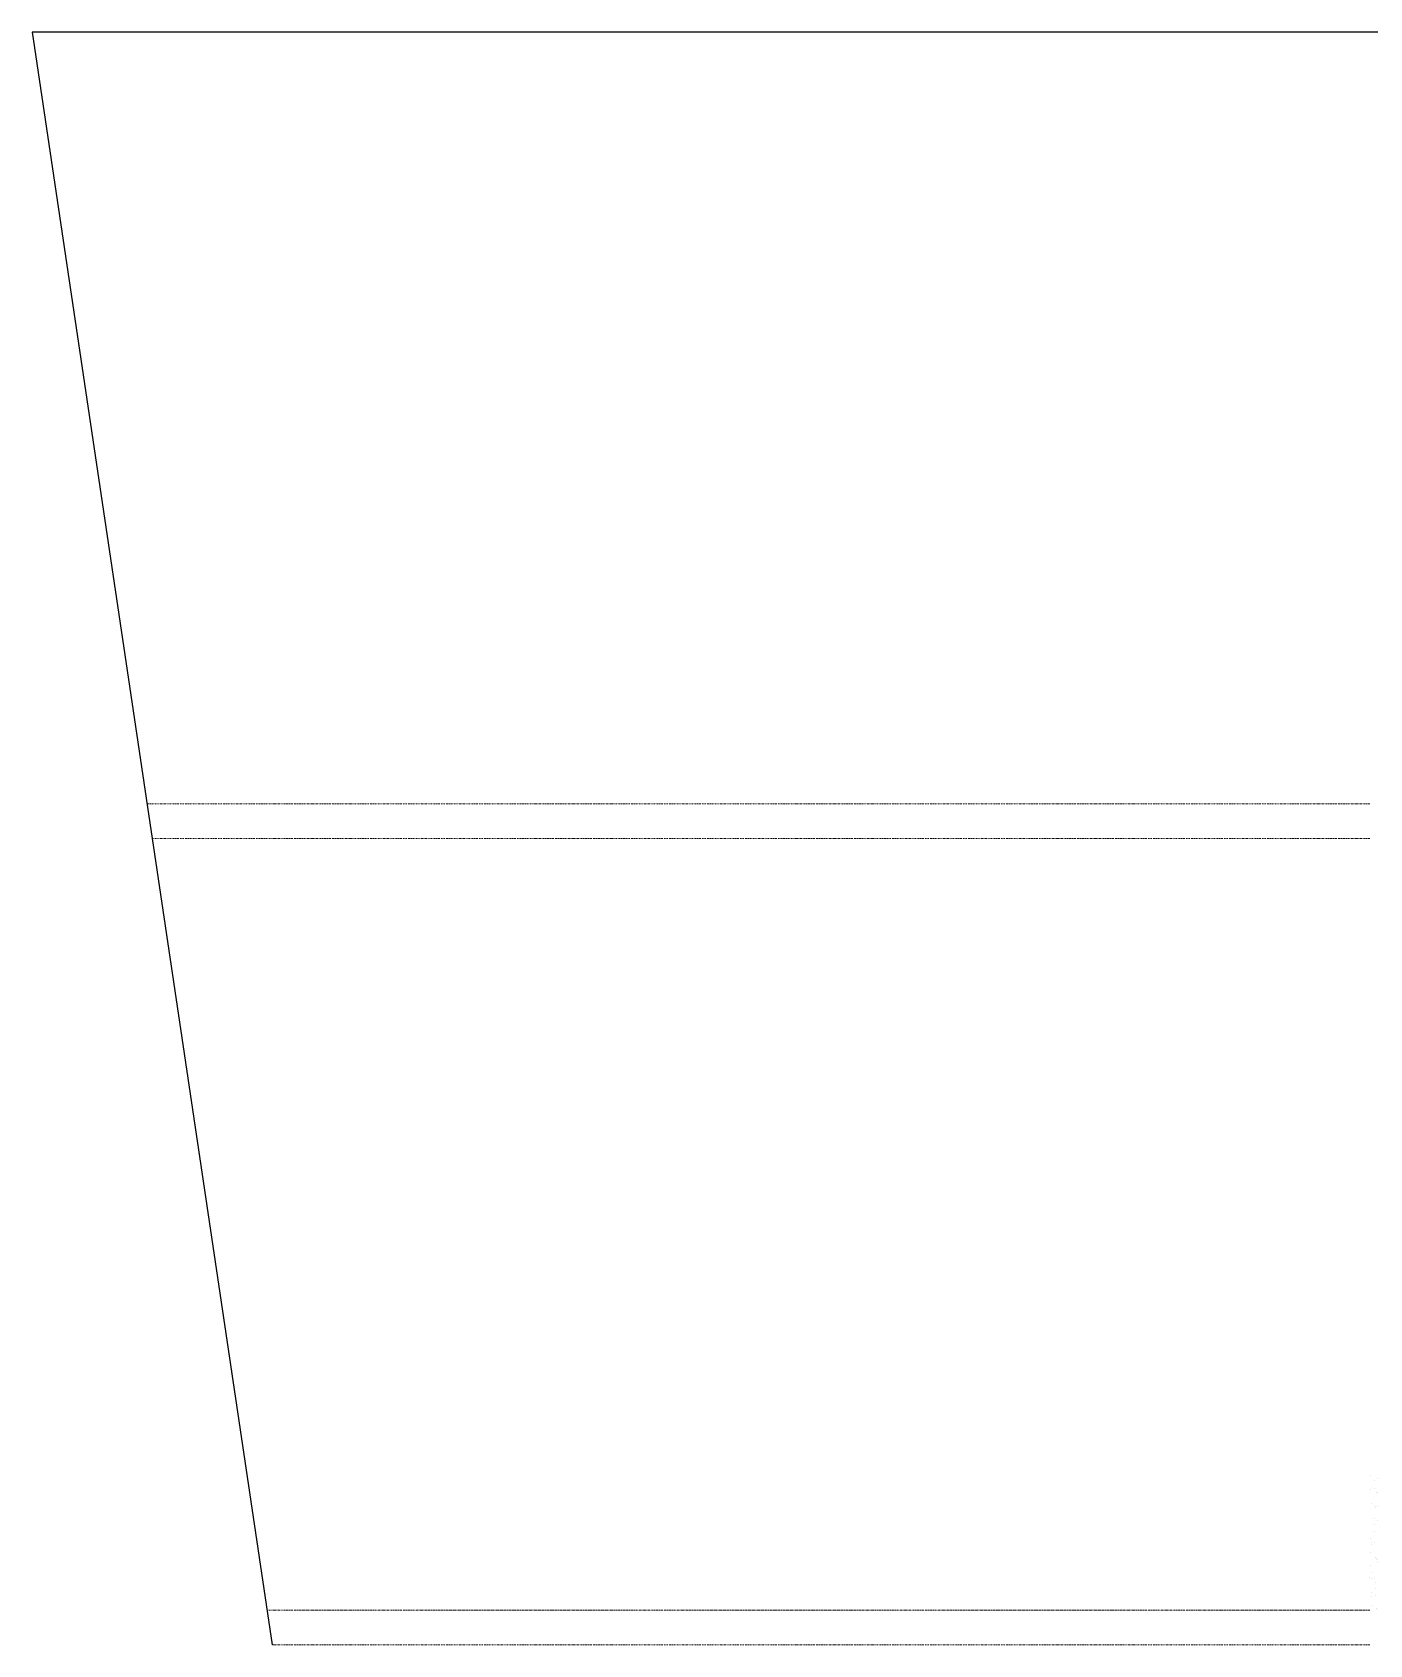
# Model space of a CAD drawing. Header units: inches. Extents: x 580771 to 672494, y 7715997 to 7829530.
# Drawn here: x 660804 to 661385, y 7725314 to 7726014 of the extents above; entities that cross this region are included whole.
import ezdxf

# ---------------------------------------------------------------- set-up
doc = ezdxf.new("R2010")
doc.units = ezdxf.units.IN
doc.header["$MEASUREMENT"] = 0
doc.linetypes.add('DASHDOTX2', pattern=[2, 1, -0.5, 0, -0.5])
doc.layers.add('MURO', color=3, linetype='Continuous', lineweight=0)
for name, color, linetype in [('P01', 1, 'Continuous'), ('parede', 6, 'Continuous'), ('PAVTO1-ESCADA', 1, 'Continuous')]:
    doc.layers.add(name, color=color, linetype=linetype)

msp = doc.modelspace()

# ---------------------------------------------------------------- hatches: boundary and pattern name
at = {"layer": 'PAVTO1-ESCADA'}
h = msp.add_hatch(dxfattribs=at)
h.set_pattern_fill('AR-SAND', color=256, scale=3, style=0)
h.set_pattern_definition([(37.5, (8552.2405, -39871.6606), (-0.1889800743, 5.780471307), [0, -4.56, 0, -5.1, 0, -4.875]), (7.5, (8552.2405, -39871.6606), (5.309330116, 8.466438196), [0, -2.46, 0, -4.11, 0, -1.575]), (327.5, (8548.5505, -39871.6606), (9.3424255853, 0.0169771606), [0, -1.5, 0, -5.4, 0, -7.05]), (317.5, (8548.5505, -39871.6606), (9.018379814, 2.633026695), [0, -0.75, 0, -3.54, 0, -4.05])])
h.paths.add_polyline_path([(661464.982, 7725389.483), (661454.982, 7725389.483), (661454.982, 7725339.483), (661399.982, 7725339.483), (661399.982, 7725329.483), (661464.982, 7725329.483)])
h.paths.add_polyline_path([(661454.982, 7725389.483), (661399.982, 7725389.483), (661399.982, 7725339.483), (661454.982, 7725339.483)])
h.paths.add_polyline_path([(661399.982, 7725339.483), (661394.982, 7725339.483), (661394.982, 7725389.483), (661384.982, 7725389.483), (661384.982, 7725329.483), (661399.982, 7725329.483)])
h.paths.add_polyline_path([(661382.601, 7725347.965), (661402.363, 7725347.965), (661402.363, 7725362.965), (661382.601, 7725362.965)], flags=9)

# ---------------------------------------------------------------- linework, layer by layer
at = {"layer": 'MURO', "color": 3, "linetype": 'DASHDOTX2', "ltscale": 0.5}
for p, q in [((661384.982, 7725679.483), (660854.201, 7725679.483)), ((661384.982, 7725664.483), (660856.432, 7725664.483)), ((661384.982, 7725329.483), (660906.256, 7725329.483)), ((660921.421, 7725329.483), (661384.982, 7725329.483)), ((661384.982, 7725314.483), (660908.487, 7725314.483))]:
    msp.add_line(p, q, dxfattribs=at)
at = {"layer": 'P01'}
msp.add_line((660804.377, 7726014.483), (660908.487, 7725314.483), dxfattribs=at)
at = {"layer": 'parede'}
msp.add_line((664912.489, 7726014.483), (660804.377, 7726014.483), dxfattribs=at)

doc.saveas('drawing.dxf')
